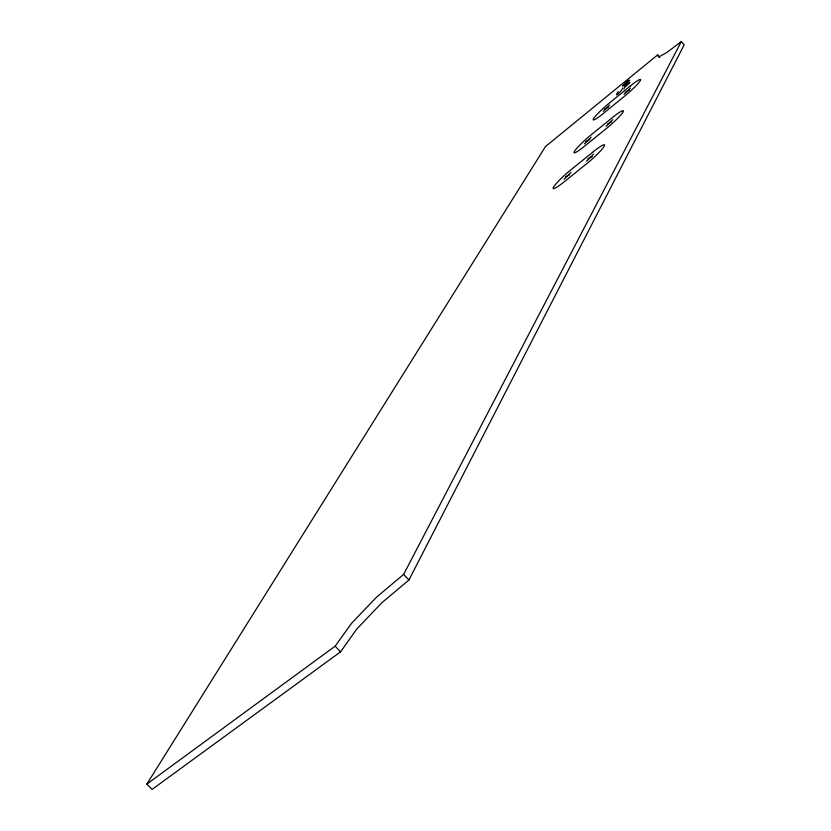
<?xml version="1.0" encoding="UTF-8"?>
<svg xmlns="http://www.w3.org/2000/svg" width="831" height="831" viewBox="0 0 831 831"><rect width="100%" height="100%" fill="white"/><g stroke="black" fill="none" stroke-linecap="round" stroke-linejoin="round"><path stroke-width="1.25" d="M408.904 580.028L684.152 44.853L681.306 41.55L667.262 52.197L658.64 57.038L657.643 54.898L545.458 146.568L146.848 784.1L152.042 789.45L340.533 651.857L356.873 628.932L381.741 602.839L408.904 580.028L403.648 574.377L681.306 41.55M624.798 85.655L626.21 83.162L629.825 80.212L627.571 80.773L622.606 86.102L625.961 83.37M623.956 89C624.299 84.959 636.141 77.449 625.379 86.725M622.648 87.941C622.949 89.873 612.499 99.98 618.233 91.545M146.848 784.1L335.163 646.165L351.575 623.302L376.485 597.219L403.648 574.377M586.53 161.152L593.542 154.171M564.01 179.278L571.022 172.318M584.484 143.825L591.153 137.219M606.111 126.302L612.79 119.685M603.233 111.333L609.601 105.049M624.05 94.381L630.417 88.096M625.192 92.345L629.285 90.112M604.428 109.266L608.417 107.106M607.357 124.079L611.554 121.887M585.782 141.571L589.865 139.463M587.891 158.721L592.191 156.581M565.433 176.816L569.619 174.77M335.163 646.165L340.533 651.857M657.643 54.898L659.741 57.318M630.054 86.195L609.372 103.065A17.607 2.015 -41.4 0 0 593.49 118.74A17.607 2.015 -41.4 0 0 603.431 113.39L624.372 96.344A17.721 2.036 -41.3 0 0 640.337 80.586A17.721 2.036 -41.3 0 0 630.054 86.195M612.52 117.503L591.028 134.934A18.355 2.202 -41.5 0 0 574.387 151.419A18.355 2.202 -41.5 0 0 584.557 146.183L606.339 128.556A18.469 2.223 -41.4 0 0 623.063 111.977A18.469 2.223 -41.4 0 0 612.52 117.503M593.396 151.657L571.032 169.69A19.175 2.41 -41.6 0 0 553.55 187.079A19.175 2.41 -41.6 0 0 563.958 181.989L586.624 163.749A19.29 2.431 -41.5 0 0 604.21 146.266A19.29 2.431 -41.5 0 0 593.396 151.657"/></g></svg>
